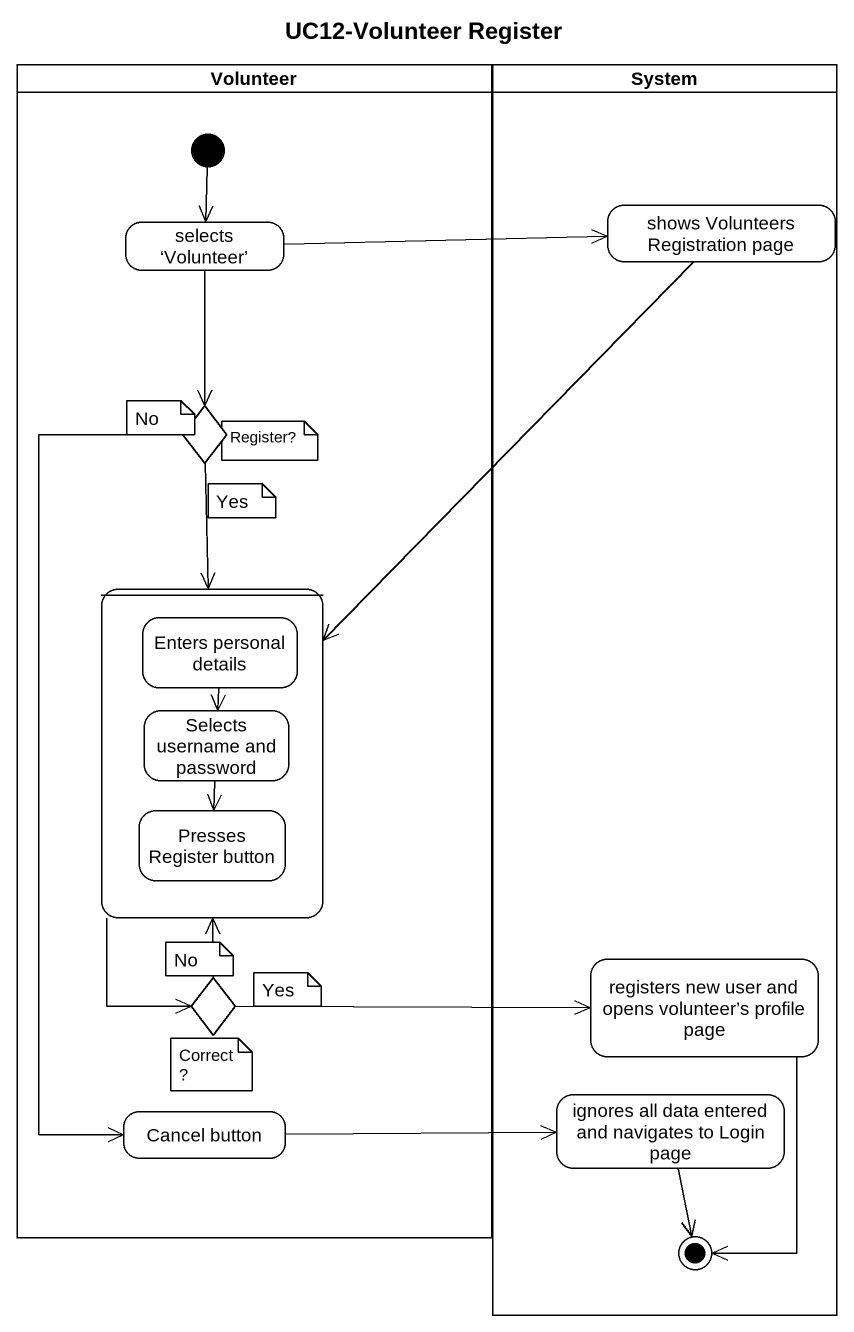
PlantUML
@startuml
title UC12-Volunteer Register
hide empty description
state Volunteer <<partition>> {
  state "selects ‘Volunteer’" as selects_Volunteer
  state choice1 <<choice>>
  state " " as state1 {
    state "Enters personal details" as Enters_personal_details
    state "Selects username and password" as Selects_username_and
    state "Presses Register button" as Presses_Register_button
  }
  state choice2 <<choice>>
  state "Cancel button" as Cancel_button
  [*] --> selects_Volunteer
}
state System <<partition>> {
  state "shows Volunteers Registration page" as shows_Volunteers
  state "registers new user and opens volunteer’s profile page" as registers_new_user_and
  state "ignores all data entered and navigates to Login page" as ignores_all_data_entered
  registers_new_user_and --> [*]
  ignores_all_data_entered --> [*]
}
selects_Volunteer -right-> shows_Volunteers
selects_Volunteer --> choice1
shows_Volunteers --> state1
choice1 --> state1
choice1 --> Cancel_button
state1 --> choice2
Enters_personal_details --> Selects_username_and
Selects_username_and --> Presses_Register_button
choice2 -up-> state1
choice2 -right-> registers_new_user_and
Cancel_button -right-> ignores_all_data_entered
note as N1
  No
end note
note as N2
  Register?
end note
note as N3
  Yes
end note
note as N4
  No
end note
note as N5
  Yes
end note
note as N6
  Correct?
end note
@enduml
